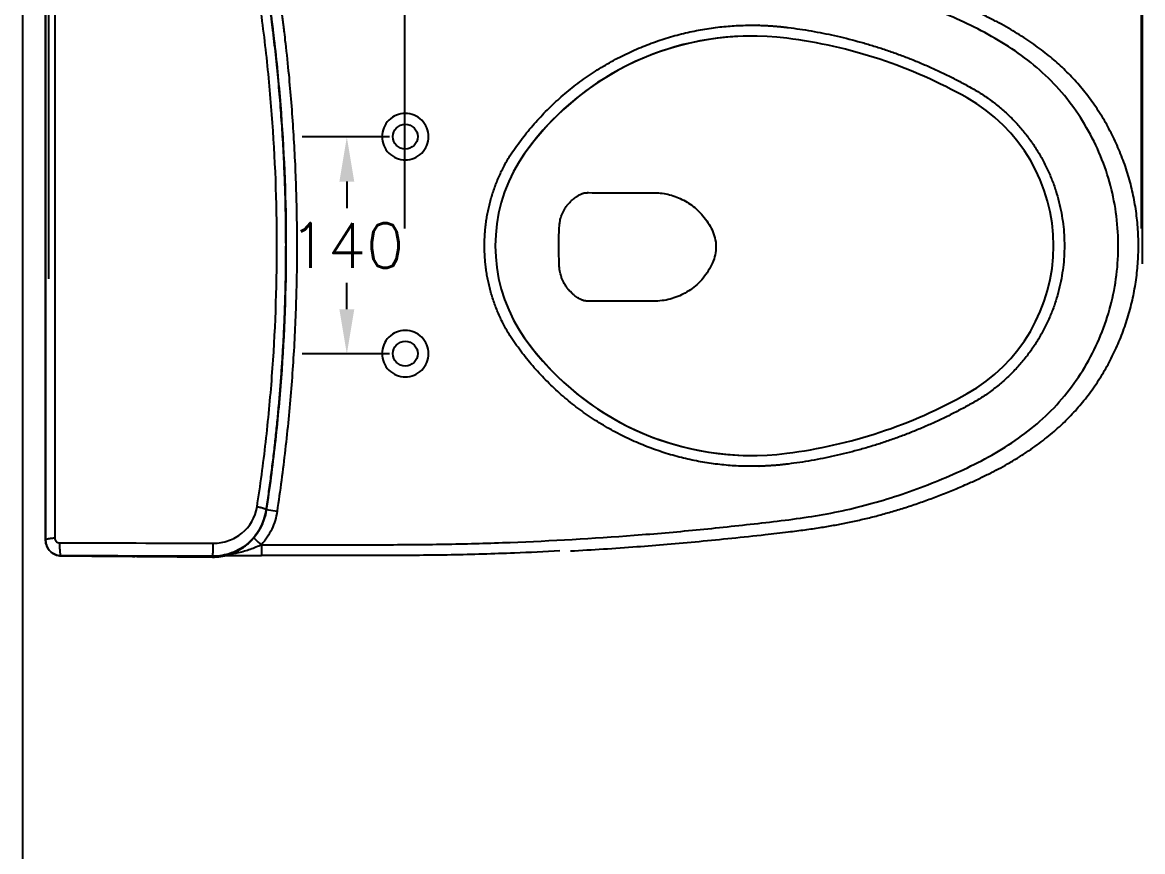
# Model space of a CAD drawing. Extents: x 60782 to 63207, y 58098 to 61529.
# Drawn here: x 61370 to 62092, y 59965 to 60500 of the extents above; entities that cross this region are included whole.
import ezdxf

# ---------------------------------------------------------------- set-up
doc = ezdxf.new("R2010")
doc.units = 0
doc.header["$MEASUREMENT"] = 0
doc.layers.get('Defpoints').update_dxf_attribs({"linetype": 'CONTINUOUS'})
for name, color, linetype in [('1', 7, 'CONTINUOUS'), ('11', 7, 'CONTINUOUS'), ('Dim', 4, 'CONTINUOUS')]:
    doc.layers.add(name, color=color, linetype=linetype)
doc.styles.get("Standard").update_dxf_attribs({"font": 'txt.shx', "bigfont": 'ghs.shx'})
doc.dimstyles.get("Standard").update_dxf_attribs({"dimtxt": 0.18, "dimasz": 0.18, "dimexe": 0.18, "dimexo": 0.0625, "dimgap": 0.09, "dimtad": 0, "dimtih": 1, "dimtoh": 1, "dimdec": 4, "dimzin": 0, "dimdsep": 46, "dimtxsty": 'Standard', "dimcen": 0.09, "dimadec": 0, "dimazin": 0, "dimtfac": 1, "dimtdec": 4, "dimtofl": 0, "dimtmove": 0, "dimatfit": 0, "dimfxl": 0, "dimtolj": 1, "dimtzin": 0, "dimarcsym": 0})

# ---------------------------------------------------------------- blocks, each defined once
blk = doc.blocks.new('*D13')
at = {"layer": 'Defpoints', "color": 0}
for p in [(61616.45, 60628.41), (61616.45, 60356.94), (62091.45, 60356.94)]:
    blk.add_point(p, dxfattribs=at)
at = {"layer": 'Dim', "color": 0, "lineweight": -2}
for p, q in [((61616.45, 60366.94), (61616.45, 60657.21)), ((62091.45, 60366.94), (62091.45, 60657.21)), ((61645.25, 60628.41), (61805.95, 60628.41)), ((62062.65, 60628.41), (61901.95, 60628.41))]:
    blk.add_line(p, q, dxfattribs=at)
at = {"layer": 'Dim', "color": 0}
for points in [[(61645.25, 60633.21), (61645.25, 60623.61), (61616.45, 60628.41)], [(62062.65, 60633.21), (62062.65, 60623.61), (62091.45, 60628.41)]]:
    blk.add_solid(points, dxfattribs=at)
at = {"layer": 'Dim', "color": 0, "insert": (61853.95, 60628.41), "char_height": 28.8, "attachment_point": 5}
blk.add_mtext('\\A1;475', dxfattribs=at)
blk = doc.blocks.new('*D14')
at = {"layer": 'Defpoints', "color": 0}
for p in [(61386.73, 60695.73), (62092.21, 60334.08), (61386.73, 60324.54)]:
    blk.add_point(p, dxfattribs=at)
at = {"layer": 'Dim', "color": 0, "lineweight": -2}
for p, q in [((61386.73, 60334.54), (61386.73, 60724.53)), ((62092.21, 60344.08), (62092.21, 60724.53)), ((61415.53, 60695.73), (61693.87, 60695.73)), ((62063.41, 60695.73), (61785.07, 60695.73))]:
    blk.add_line(p, q, dxfattribs=at)
at = {"layer": 'Dim', "color": 0}
for points in [[(61415.53, 60700.53), (61415.53, 60690.93), (61386.73, 60695.73)], [(62063.41, 60700.53), (62063.41, 60690.93), (62092.21, 60695.73)]]:
    blk.add_solid(points, dxfattribs=at)
at = {"layer": 'Dim', "color": 0, "insert": (61739.47, 60695.73), "char_height": 28.8, "attachment_point": 5}
blk.add_mtext('\\A1;705', dxfattribs=at)
blk = doc.blocks.new('*D15')
at = {"layer": 'Defpoints', "color": 0}
for p in [(61616.45, 60426), (61579, 60286), (61616.45, 60286)]:
    blk.add_point(p, dxfattribs=at)
at = {"layer": 'Dim', "color": 0, "lineweight": -2}
for p, q in [((61606.45, 60426), (61550.2, 60426)), ((61579, 60397.2), (61579, 60380)), ((61579, 60314.8), (61579, 60332)), ((61606.45, 60286), (61550.2, 60286))]:
    blk.add_line(p, q, dxfattribs=at)
at = {"layer": 'Dim', "color": 0}
for points in [[(61574.2, 60397.2), (61583.8, 60397.2), (61579, 60426)], [(61574.2, 60314.8), (61583.8, 60314.8), (61579, 60286)]]:
    blk.add_solid(points, dxfattribs=at)
at = {"layer": 'Dim', "color": 0, "insert": (61579, 60356), "char_height": 28.8, "attachment_point": 5}
blk.add_mtext('\\A1;140', dxfattribs=at)

msp = doc.modelspace()

# ---------------------------------------------------------------- linework, layer by layer
at = {"layer": '1', "color": 7}
for p, q in [((61531.21, 60495.97), (61531.2, 60495.97)), ((61531.49, 60493.64), (61531.48, 60493.64)), ((61531.59, 60492.84), (61531.58, 60492.84)), ((61531.71, 60491.84), (61531.7, 60491.84)), ((61531.83, 60490.84), (61531.82, 60490.84)), ((61531.97, 60489.57), (61531.97, 60489.56)), ((61531.98, 60489.56), (61531.98, 60489.57))]:
    msp.add_line(p, q, dxfattribs=at)
for points, knots in [([(61531.2, 60495.92), (61531.17, 60496.19), (61531.11, 60496.7), (61530.99, 60497.62), (61530.87, 60498.6), (61530.78, 60499.36), (61530.75, 60499.56), (61530.77, 60499.39), (61530.84, 60498.88), (61530.93, 60498.12), (61531.06, 60497.12), (61531.14, 60496.43), (61531.2, 60495.97)], [0, 0, 0, 0, 0.075045, 0.143748, 0.267627, 0.384258, 0.508951, 0.603943, 0.698726, 0.805001, 0.87096, 1, 1, 1, 1]), ([(61531.21, 60495.97), (61531.15, 60496.43), (61531.07, 60497.12), (61530.94, 60498.12), (61530.85, 60498.88), (61530.78, 60499.39), (61530.76, 60499.56), (61530.78, 60499.38), (61530.83, 60498.98), (61530.86, 60498.79)], [0, 0, 0, 0, 0.184226, 0.27839, 0.430112, 0.565426, 0.70104, 0.879057, 1, 1, 1, 1]), ([(61531.31, 60495.03), (61531.28, 60495.32), (61531.24, 60495.62), (61531.16, 60496.28), (61531.11, 60496.66), (61531.04, 60497.22), (61531.02, 60497.43), (61530.97, 60497.79), (61530.95, 60497.94), (61530.93, 60498.17), (61530.92, 60498.25), (61530.9, 60498.4), (61530.89, 60498.43), (61530.9, 60498.38), (61530.91, 60498.32), (61530.93, 60498.12), (61530.95, 60497.97), (61530.99, 60497.63), (61531.02, 60497.44), (61531.08, 60496.96), (61531.11, 60496.65), (61531.2, 60495.92), (61531.26, 60495.48), (61531.31, 60495.05), (61531.31, 60495.04), (61531.31, 60495.03)], [0, 0, 0, 0, 0.092439, 0.092439, 0.207915, 0.207915, 0.279515, 0.279515, 0.351618, 0.351618, 0.418746, 0.418746, 0.535408, 0.535408, 0.614733, 0.614733, 0.694924, 0.694924, 0.76519, 0.76519, 0.863588, 0.863588, 0.996303, 0.996303, 1, 1, 1, 1]), ([(61531.17, 60496.29), (61531.15, 60496.4), (61531.14, 60496.52), (61531.09, 60496.91), (61531.06, 60497.19), (61531, 60497.62), (61530.98, 60497.8), (61530.95, 60498.09), (61530.93, 60498.2), (61530.91, 60498.36), (61530.91, 60498.4), (61530.91, 60498.42), (61530.91, 60498.38), (61530.93, 60498.21), (61530.94, 60498.12), (61530.97, 60497.86), (61531, 60497.69), (61531.04, 60497.29), (61531.07, 60497.07), (61531.14, 60496.48), (61531.19, 60496.11), (61531.27, 60495.5), (61531.29, 60495.26), (61531.32, 60495.03)], [0, 0, 0, 0, 0.041654, 0.041654, 0.145649, 0.145649, 0.227773, 0.227773, 0.3099, 0.3099, 0.407954, 0.407954, 0.532543, 0.532543, 0.609789, 0.609789, 0.696347, 0.696347, 0.782008, 0.782008, 0.914646, 0.914646, 1, 1, 1, 1]), ([(61531.1, 60496.82), (61531.11, 60496.79), (61531.14, 60496.49), (61531.18, 60496.19), (61531.21, 60495.92)], [0, 0, 0, 0, 0.117741, 1, 1, 1, 1]), ([(61531.48, 60493.64), (61531.48, 60493.69), (61531.47, 60493.75), (61531.46, 60493.84), (61531.45, 60493.88), (61531.44, 60493.95), (61531.44, 60493.98), (61531.43, 60494.08), (61531.43, 60494.06), (61531.43, 60494.06), (61531.43, 60494.06), (61531.43, 60494.06), (61531.43, 60494.06), (61531.43, 60494.06), (61531.43, 60494.06), (61531.43, 60494.06), (61531.43, 60494.06), (61531.43, 60494.06), (61531.43, 60494.06), (61531.43, 60494.06), (61531.44, 60493.99), (61531.44, 60493.95), (61531.46, 60493.84), (61531.47, 60493.76), (61531.48, 60493.67), (61531.48, 60493.65), (61531.48, 60493.64)], [0, 0, 0, 0, 0.026971, 0.026971, 0.053954, 0.053954, 0.092703, 0.092703, 0.235039, 0.235039, 0.235039, 0.513758, 0.513758, 0.513758, 0.704224, 0.704224, 0.704224, 0.816752, 0.816752, 0.89528, 0.89528, 0.943444, 0.943444, 0.991619, 0.991619, 1, 1, 1, 1]), ([(61531.97, 60489.57), (61531.97, 60489.57), (61531.96, 60489.57), (61531.96, 60489.59), (61531.96, 60489.59), (61531.97, 60489.57), (61531.97, 60489.57), (61531.97, 60489.57)], [0, 0, 0, 0, 0.128327, 0.128327, 0.942506, 0.942506, 1, 1, 1, 1])]:
    msp.add_open_spline(points, degree=3, knots=knots, dxfattribs=at)
for points, weights in [([(61531.49, 60493.64), (61531.35, 60494.8), (61531.21, 60495.97)], [0.998219171101, 0.998638789982, 0.999059626014]), ([(61531.7, 60491.84), (61531.64, 60492.34), (61531.58, 60492.84)], [0.99731532787, 0.997494562899, 0.997674021389]), ([(61531.82, 60490.84), (61531.76, 60491.34), (61531.7, 60491.84)], [0.999535547734, 0.999352972403, 0.999170625414]), ([(61531.83, 60490.84), (61531.77, 60491.34), (61531.71, 60491.84)], [0.996310115622, 0.996131116638, 0.995952342096])]:
    msp.add_rational_spline(points, weights, degree=2, dxfattribs=at)
for points, weights, knots in [([(61531.7, 60491.84), (61531.66, 60492.12), (61531.63, 60492.41), (61531.6, 60492.62), (61531.58, 60492.84)], [0.999791568456, 0.99989574712, 1, 0.999918922149, 0.999837889185], [1.570237215, 1.570237215, 1.570237215, 1.5707963268, 1.5707963268, 1.5712311501, 1.5712311501, 1.5712311501]), ([(61531.71, 60491.84), (61531.68, 60492.07), (61531.65, 60492.31), (61531.62, 60492.57), (61531.59, 60492.84)], [0.999836216435, 0.999918085308, 1, 0.999904904141, 0.999809870034], [3.1411533423, 3.1411533423, 3.1411533423, 3.1415926536, 3.1415926536, 3.1421026559, 3.1421026559, 3.1421026559]), ([(61531.82, 60490.84), (61531.78, 60491.18), (61531.74, 60491.52), (61531.72, 60491.68), (61531.7, 60491.84)], [0.999749726104, 0.999874809542, 1, 0.999941582758, 0.999883188818], [1.5701249261, 1.5701249261, 1.5701249261, 1.5707963268, 1.5707963268, 1.5711096205, 1.5711096205, 1.5711096205])]:
    msp.add_rational_spline(points, weights, degree=2, knots=knots, dxfattribs=at)
at = {"layer": '11', "color": 7}
for p, q in [((61531.97, 60489.56), (61531.97, 60489.56)), ((61690.08, 60410.05), (61690.08, 60410.05)), ((61690.08, 60301.56), (61690.08, 60301.56)), ((61527.11, 60185.56), (61534.03, 60184.52)), ((61442.25, 60155.39), (61442.25, 60155.44)), ((61457.25, 60155.28), (61457.25, 60155.33)), ((61492.21, 60155.24), (61492.21, 60155.22))]:
    msp.add_line(p, q, dxfattribs=at)
for centre, radius, start, end in [((61840.24, 60311.48), 179.63, 82.78928, 146.71629), ((61840.24, 60311.48), 179.63, 90.00004, 146.71629), ((61822.88, 60174.24), 317.96, 60.5868, 82.78928), ((61925.24, 60355.8), 109.53, 0.00089, 60.5868), ((61778.53, 60355.81), 103.76, 148.47794, 211.52206), ((61778.53, 60355.81), 103.76, 148.47794, 211.52206), ((61925.24, 60355.81), 109.53, 299.4132, 359.99911), ((61840.24, 60400.13), 179.63, 213.28371, 277.21072), ((61840.24, 60400.13), 179.63, 213.28371, 269.99996), ((61822.88, 60537.37), 317.96, 277.21072, 299.4132)]:
    msp.add_arc(centre, radius, start, end, dxfattribs=at)
for points, knots in [([(61523.94, 60162.9), (61550.68, 60162.91), (61577.41, 60162.89), (61617.52, 60162.98), (61630.89, 60163.06), (61657.63, 60163.55), (61670.99, 60163.94), (61711.06, 60165.48), (61737.74, 60167.01), (61777.72, 60170.07), (61791.05, 60171.21), (61817.65, 60173.8), (61830.93, 60175.24), (61857.46, 60178.21), (61870.71, 60179.76), (61896.93, 60184.28), (61909.89, 60187.27), (61935.51, 60194.78), (61948.16, 60199.3), (61973.21, 60209.6), (61985.48, 60215.27), (62008.82, 60228.8), (62020, 60236.77), (62034.63, 60250.64), (62039.16, 60255.59), (62047.56, 60266.14), (62051.45, 60271.78), (62061.85, 60289.18), (62067.19, 60301.51), (62074.55, 60327.7), (62076.43, 60341.06), (62076.6, 60361.28), (62076.19, 60368.12), (62074.5, 60381.54), (62073.22, 60388.14), (62069.8, 60401.13), (62067.65, 60407.52), (62062.48, 60420.07), (62059.47, 60426.18), (62052.75, 60437.83), (62049.02, 60443.42), (62040.81, 60454.1), (62036.28, 60459.23), (62021.76, 60473.45), (62010.9, 60481.41), (61993.43, 60491.81), (61987.43, 60494.99), (61975.33, 60500.89), (61969.19, 60503.61), (61950.64, 60511.36), (61938.06, 60515.96), (61912.38, 60523.7), (61899.23, 60526.84), (61872.6, 60531.61), (61859.24, 60533.19), (61832.52, 60536.2), (61819.15, 60537.65), (61792.4, 60540.28), (61779.02, 60541.44), (61738.85, 60544.53), (61712.04, 60546.09), (61671.79, 60547.64), (61658.37, 60548.04), (61631.5, 60548.54), (61618.06, 60548.63), (61577.72, 60548.72), (61550.83, 60548.7), (61523.93, 60548.72)], [0, 0, 0, 0, 0.0625, 0.0625, 0.09375, 0.09375, 0.125, 0.125, 0.1875, 0.1875, 0.21875, 0.21875, 0.25, 0.25, 0.28125, 0.28125, 0.3125, 0.3125, 0.34375, 0.34375, 0.375, 0.375, 0.40625, 0.40625, 0.421875, 0.421875, 0.4375, 0.4375, 0.46875, 0.46875, 0.5, 0.5, 0.515625, 0.515625, 0.53125, 0.53125, 0.546875, 0.546875, 0.5625, 0.5625, 0.578125, 0.578125, 0.59375, 0.59375, 0.625, 0.625, 0.640625, 0.640625, 0.65625, 0.65625, 0.6875, 0.6875, 0.71875, 0.71875, 0.75, 0.75, 0.78125, 0.78125, 0.8125, 0.8125, 0.875, 0.875, 0.90625, 0.90625, 0.9375, 0.9375, 1, 1, 1, 1]), ([(61723.18, 60158.95), (61730.29, 60159.33), (61744.59, 60160.18), (61765.41, 60161.62), (61786, 60163.25), (61806.4, 60165.08), (61827.47, 60167.18), (61846.62, 60169.24), (61862.38, 60171), (61874.16, 60172.51), (61883.89, 60173.92), (61892.75, 60175.39), (61901.26, 60177.01), (61909.68, 60178.82), (61918.2, 60180.88), (61926.71, 60183.16), (61935.25, 60185.68), (61943.84, 60188.43), (61952.46, 60191.42), (61961.13, 60194.66), (61969.92, 60198.18), (61978.26, 60201.7), (61985.94, 60205.18), (61992.76, 60208.47), (61999.13, 60211.75), (62005.33, 60215.16), (62011.36, 60218.73), (62017.23, 60222.48), (62022.77, 60226.28), (62027.97, 60230.13), (62032.84, 60234.03), (62037.42, 60237.99), (62041.76, 60242.04), (62045.89, 60246.2), (62049.81, 60250.46), (62053.54, 60254.85), (62057.12, 60259.4), (62060.57, 60264.12), (62063.87, 60269.02), (62067.01, 60274.06), (62069.96, 60279.22), (62072.71, 60284.46), (62075.25, 60289.8), (62077.59, 60295.22), (62079.74, 60300.74), (62081.68, 60306.36), (62083.42, 60312.05), (62084.96, 60317.82), (62086.28, 60323.63), (62087.38, 60329.49), (62088.25, 60335.36), (62088.91, 60341.25), (62089.35, 60347.14), (62089.56, 60353.02), (62089.55, 60358.91), (62089.32, 60364.83), (62088.87, 60370.76), (62088.21, 60376.67), (62087.32, 60382.52), (62086.23, 60388.33), (62084.91, 60394.09), (62083.39, 60399.81), (62081.64, 60405.47), (62079.69, 60411.06), (62077.52, 60416.59), (62075.15, 60422.05), (62072.58, 60427.42), (62069.8, 60432.7), (62066.84, 60437.86), (62063.69, 60442.89), (62060.37, 60447.79), (62056.88, 60452.55), (62053.23, 60457.15), (62049.42, 60461.59), (62045.46, 60465.86), (62041.36, 60469.97), (62037.13, 60473.88), (62032.73, 60477.66), (62028.13, 60481.34), (62023.27, 60484.95), (62018.15, 60488.5), (62012.76, 60491.98), (62007.07, 60495.41), (62001.06, 60498.79), (61994.71, 60502.13), (61987.98, 60505.45), (61980.83, 60508.75), (61973.02, 60512.14), (61964.6, 60515.61), (61955.76, 60519.01), (61946.89, 60522.17), (61938.1, 60525.07), (61929.38, 60527.71), (61921.03, 60530.01), (61912.87, 60532.05), (61904.85, 60533.83), (61896.48, 60535.47), (61887.7, 60537), (61878.21, 60538.45), (61867.75, 60539.87), (61855.82, 60541.31), (61840.75, 60542.99), (61822.85, 60544.9), (61803.28, 60546.83), (61783.72, 60548.56), (61763.74, 60550.11), (61742.99, 60551.54), (61728.79, 60552.36), (61721.73, 60552.74)], [0, 0, 0, 0, 0.023063, 0.046376, 0.067599, 0.089959, 0.112721, 0.136173, 0.152337, 0.16409, 0.174606, 0.184203, 0.193168, 0.202663, 0.212075, 0.221581, 0.231191, 0.240916, 0.250769, 0.260762, 0.27089, 0.281409, 0.290081, 0.298217, 0.305926, 0.313291, 0.321116, 0.328619, 0.335852, 0.342865, 0.349559, 0.356066, 0.362469, 0.368787, 0.375037, 0.381229, 0.387436, 0.393768, 0.400155, 0.406573, 0.412995, 0.419395, 0.425751, 0.432121, 0.438518, 0.444935, 0.451368, 0.457808, 0.464247, 0.470679, 0.477095, 0.48349, 0.489858, 0.496204, 0.50255, 0.508946, 0.515372, 0.521802, 0.528201, 0.534546, 0.540946, 0.547331, 0.553715, 0.560107, 0.566518, 0.572937, 0.579382, 0.585819, 0.592242, 0.59865, 0.605038, 0.611405, 0.617747, 0.624063, 0.630352, 0.636612, 0.64284, 0.64903, 0.655392, 0.661918, 0.66863, 0.675554, 0.682714, 0.690142, 0.697874, 0.705952, 0.714432, 0.723378, 0.73355, 0.743904, 0.754061, 0.764043, 0.77387, 0.783561, 0.79209, 0.801138, 0.810142, 0.819718, 0.830002, 0.841243, 0.853887, 0.868931, 0.890334, 0.912195, 0.932623, 0.953949, 0.97709, 1, 1, 1, 1]), ([(61384.77, 60545.85), (61384.77, 60541.18), (61384.77, 60536.51), (61384.77, 60513.18), (61384.77, 60494.51), (61384.77, 60438.51), (61384.77, 60401.18), (61384.77, 60297.82), (61384.77, 60231.79), (61384.77, 60165.76)], [0, 0, 0, 0, 0.036834, 0.036834, 0.184171, 0.184171, 0.478845, 0.478845, 1, 1, 1, 1]), ([(61384.77, 60165.78), (61384.77, 60181.39), (61384.77, 60197.2), (61384.77, 60220.96), (61384.77, 60228.89), (61384.77, 60244.75), (61384.77, 60252.68), (61384.77, 60292.33), (61384.77, 60324.07), (61384.77, 60387.57), (61384.77, 60419.31), (61384.77, 60458.95), (61384.77, 60466.87), (61384.77, 60482.72), (61384.77, 60490.64), (61384.77, 60514.37), (61384.77, 60530.13), (61384.77, 60545.84)], [0, 0, 0, 0, 0.125, 0.125, 0.1875, 0.1875, 0.25, 0.25, 0.5, 0.5, 0.75, 0.75, 0.8125, 0.8125, 0.875, 0.875, 1, 1, 1, 1]), ([(61390.71, 60544.5), (61390.71, 60528.9), (61390.71, 60513.25), (61390.7, 60489.69), (61390.7, 60481.82), (61390.7, 60466.09), (61390.7, 60458.22), (61390.7, 60418.86), (61390.7, 60387.34), (61390.7, 60324.28), (61390.7, 60292.75), (61390.7, 60253.36), (61390.7, 60245.48), (61390.7, 60229.73), (61390.7, 60221.85), (61390.7, 60198.27), (61390.71, 60182.6), (61390.71, 60167.11)], [0, 0, 0, 0, 0.125, 0.125, 0.1875, 0.1875, 0.25, 0.25, 0.5, 0.5, 0.75, 0.75, 0.8125, 0.8125, 0.875, 0.875, 1, 1, 1, 1]), ([(61527.05, 60526.38), (61528.11, 60519.32), (61529.1, 60512.25), (61530.96, 60498.11), (61531.82, 60491.03), (61534.2, 60469.77), (61535.52, 60455.59), (61538.7, 60413.01), (61539.76, 60384.57), (61539.77, 60327.6), (61538.72, 60299.07), (61535.53, 60256.19), (61534.2, 60241.9), (61531.81, 60220.56), (61530.95, 60213.46), (61529.09, 60199.31), (61528.1, 60192.26), (61527.05, 60185.23)], [0, 0, 0, 0, 0.0625, 0.0625, 0.125, 0.125, 0.25, 0.25, 0.5, 0.5, 0.75, 0.75, 0.875, 0.875, 0.9375, 0.9375, 1, 1, 1, 1]), ([(61521.07, 60187.25), (61522.15, 60194.19), (61523.16, 60201.15), (61525.05, 60215.13), (61525.93, 60222.14), (61528.33, 60243.24), (61529.67, 60257.36), (61532.86, 60299.74), (61533.92, 60327.94), (61533.9, 60384.24), (61532.84, 60412.34), (61529.65, 60454.42), (61528.33, 60468.43), (61525.94, 60489.43), (61525.06, 60496.43), (61523.17, 60510.4), (61522.16, 60517.38), (61521.08, 60524.36)], [0, 0, 0, 0, 0.0625, 0.0625, 0.125, 0.125, 0.25, 0.25, 0.5, 0.5, 0.75, 0.75, 0.875, 0.875, 0.9375, 0.9375, 1, 1, 1, 1]), ([(61601.68, 60426.21), (61601.68, 60430.17), (61603.32, 60434.06), (61608.85, 60439.59), (61612.73, 60441.21), (61620.64, 60441.21), (61624.52, 60439.59), (61630.06, 60434.05), (61631.69, 60430.16), (61631.68, 60422.24), (61630.05, 60418.36), (61624.52, 60412.83), (61620.6, 60411.21), (61612.78, 60411.21), (61608.88, 60412.8), (61603.28, 60418.4), (61601.68, 60422.25), (61601.68, 60426.21)], [0, 0, 0, 0, 0.125, 0.125, 0.25, 0.25, 0.375, 0.375, 0.5, 0.5, 0.625, 0.625, 0.75, 0.75, 0.875, 0.875, 1, 1, 1, 1]), ([(61608.68, 60426.21), (61608.68, 60424.1), (61609.54, 60422.04), (61612.52, 60419.06), (61614.6, 60418.21), (61618.77, 60418.21), (61620.86, 60419.08), (61623.81, 60422.03), (61624.68, 60424.09), (61624.69, 60428.32), (61623.82, 60430.39), (61620.87, 60433.34), (61618.8, 60434.21), (61614.58, 60434.21), (61612.51, 60433.35), (61609.55, 60430.4), (61608.68, 60428.33), (61608.68, 60426.21)], [0, 0, 0, 0, 0.125, 0.125, 0.25, 0.25, 0.375, 0.375, 0.5, 0.5, 0.625, 0.625, 0.75, 0.75, 0.875, 0.875, 1, 1, 1, 1]), ([(61725.33, 60386.12), (61725.33, 60386.12), (61725.73, 60386.43), (61726.4, 60386.94), (61727.26, 60387.56), (61727.86, 60387.98), (61728.28, 60388.25), (61728.46, 60388.36), (61728.5, 60388.38), (61728.5, 60388.38), (61728.5, 60388.38), (61728.5, 60388.38), (61728.5, 60388.38), (61728.5, 60388.38), (61728.66, 60388.47), (61729.13, 60388.73), (61729.98, 60389.15), (61730.85, 60389.51), (61731.51, 60389.74), (61731.97, 60389.88), (61732.06, 60389.9), (61732, 60389.89), (61732.12, 60389.91), (61732.31, 60389.94), (61732.53, 60389.96), (61732.58, 60389.97)], [0, 0, 0, 0, 0.00105, 0.075252, 0.131784, 0.176179, 0.212986, 0.249342, 0.262833, 0.264262, 0.264741, 0.264749, 0.264751, 0.264751, 0.264751, 0.306755, 0.420784, 0.524297, 0.619726, 0.708562, 0.747639, 0.788425, 0.881366, 0.974709, 1, 1, 1, 1]), ([(61732.75, 60390.04), (61732.75, 60390.04), (61732.76, 60390.04), (61732.7, 60390.04), (61732.67, 60390.04), (61732.91, 60390.05), (61733.38, 60390.06), (61734.02, 60390.07), (61734.52, 60390.07), (61734.77, 60390.07)], [0, 0, 0, 0, 0.034684, 0.231717, 0.368326, 0.516598, 0.674164, 0.851079, 1, 1, 1, 1]), ([(61773.91, 60390.06), (61775.47, 60390.06), (61777.1, 60390.08), (61780.34, 60389.93), (61781.96, 60389.76), (61786.77, 60388.96), (61789.94, 60388.04), (61795.92, 60385.52), (61798.81, 60383.88), (61804.1, 60379.98), (61806.49, 60377.74), (61808.63, 60375.2)], [0, 0, 0, 0, 0.125, 0.125, 0.25, 0.25, 0.5, 0.5, 0.75, 0.75, 1, 1, 1, 1]), ([(61721.23, 60328.45), (61721.18, 60328.5), (61720.86, 60328.89), (61720.33, 60329.65), (61719.57, 60330.82), (61718.8, 60332.2), (61718.04, 60333.78), (61717.4, 60335.41), (61716.9, 60336.98), (61716.51, 60338.63), (61716.18, 60340.65), (61716.01, 60342.55), (61715.94, 60344.11), (61715.91, 60345.27), (61715.84, 60347.63), (61715.77, 60351.18), (61715.74, 60355.86), (61715.76, 60359.93), (61715.82, 60363.42), (61715.89, 60366.11), (61716.06, 60368.69), (61716.3, 60370.82), (61716.63, 60372.59), (61717.03, 60374.04), (61717.54, 60375.52), (61718.22, 60377.16), (61719.06, 60378.81), (61720, 60380.37), (61720.77, 60381.48), (61721.23, 60382.03), (61721.33, 60382.15)], [0, 0, 0, 0, 0.003836, 0.029257, 0.054287, 0.081522, 0.114956, 0.147522, 0.173678, 0.201145, 0.237427, 0.283083, 0.303154, 0.322305, 0.344407, 0.427454, 0.509368, 0.590508, 0.641094, 0.693229, 0.732755, 0.778423, 0.807285, 0.82862, 0.857192, 0.889651, 0.923079, 0.957062, 0.99072, 1, 1, 1, 1]), ([(61721.31, 60382.14), (61721.59, 60382.49), (61722.24, 60383.26), (61723.34, 60384.4), (61724.21, 60385.22), (61724.96, 60385.88), (61725.28, 60386.15), (61725.46, 60386.3)], [0, 0, 0, 0, 0.213231, 0.495514, 0.798829, 0.893178, 1, 1, 1, 1]), ([(61814.51, 60366.02), (61815.3, 60364.37), (61815.92, 60362.67), (61816.8, 60359.14), (61817.05, 60357.29), (61817.14, 60351.74), (61816.3, 60348.05), (61814.8, 60344.71)], [0, 0, 0, 0, 0.25, 0.25, 0.5, 0.5, 1, 1, 1, 1]), ([(61724.35, 60325.04), (61724.01, 60325.37), (61723.48, 60325.9), (61722.84, 60326.56), (61722.12, 60327.34), (61721.58, 60327.98), (61721.2, 60328.44)], [0, 0, 0, 0, 0.293395, 0.46539, 0.624709, 1, 1, 1, 1]), ([(61733.41, 60320.14), (61733.15, 60320.16), (61732.67, 60320.22), (61732.15, 60320.32), (61731.81, 60320.41), (61731.69, 60320.45), (61731.48, 60320.52), (61731.09, 60320.67), (61730.47, 60320.92), (61729.54, 60321.37), (61728.49, 60321.95), (61727.36, 60322.66), (61726.32, 60323.41), (61725.65, 60323.95), (61725, 60324.49), (61724.55, 60324.89), (61724.28, 60325.13), (61724.28, 60325.13)], [0, 0, 0, 0, 0.109956, 0.227604, 0.347871, 0.381243, 0.412196, 0.443843, 0.53062, 0.61712, 0.704415, 0.792019, 0.878824, 0.918754, 0.953389, 0.999479, 1, 1, 1, 1]), ([(61800.59, 60327.43), (61797.7, 60325.42), (61794.55, 60323.78), (61787.94, 60321.37), (61784.45, 60320.58), (61780.97, 60320.25)], [0, 0, 0, 0, 0.5, 0.5, 1, 1, 1, 1]), ([(61739.47, 60320.06), (61738.73, 60320.06), (61736.78, 60320.06), (61734.65, 60320.06), (61733.25, 60320.06), (61733.05, 60320.06)], [0, 0, 0, 0, 0.34181, 0.906567, 1, 1, 1, 1]), ([(61737.01, 60320), (61736.33, 60320), (61735.37, 60320.01), (61734.32, 60320.03), (61733.87, 60320.04), (61733.69, 60320.05), (61733.65, 60320.05), (61733.63, 60320.05), (61733.63, 60320.05), (61733.63, 60320.05), (61733.63, 60320.05), (61733.63, 60320.05), (61733.63, 60320.05), (61733.37, 60320.06), (61733.5, 60320.05), (61733.38, 60320.06), (61733.36, 60320.07)], [0, 0, 0, 0, 0.350219, 0.518313, 0.599415, 0.618222, 0.62563, 0.626083, 0.626262, 0.626306, 0.626317, 0.626321, 0.626322, 0.626322, 0.864884, 1, 1, 1, 1]), ([(61775.29, 60320.06), (61768.58, 60320.06), (61762.01, 60320.06), (61752.36, 60320.06), (61749.14, 60320.06), (61742.83, 60320.06), (61739.77, 60320.07), (61736.71, 60320.06)], [0, 0, 0, 0, 0.494382, 0.494382, 0.747191, 0.747191, 1, 1, 1, 1]), ([(61601.68, 60286.21), (61601.68, 60290.17), (61603.32, 60294.06), (61608.85, 60299.59), (61612.73, 60301.21), (61620.64, 60301.21), (61624.52, 60299.59), (61630.06, 60294.05), (61631.69, 60290.16), (61631.68, 60282.24), (61630.05, 60278.36), (61624.52, 60272.83), (61620.6, 60271.21), (61612.78, 60271.21), (61608.88, 60272.8), (61603.28, 60278.4), (61601.68, 60282.25), (61601.68, 60286.21)], [0, 0, 0, 0, 0.125, 0.125, 0.25, 0.25, 0.375, 0.375, 0.5, 0.5, 0.625, 0.625, 0.75, 0.75, 0.875, 0.875, 1, 1, 1, 1]), ([(61608.68, 60286.21), (61608.68, 60284.1), (61609.54, 60282.04), (61612.52, 60279.06), (61614.6, 60278.21), (61618.77, 60278.21), (61620.86, 60279.08), (61623.81, 60282.03), (61624.68, 60284.09), (61624.69, 60288.32), (61623.82, 60290.39), (61620.87, 60293.34), (61618.8, 60294.21), (61614.58, 60294.21), (61612.51, 60293.35), (61609.55, 60290.4), (61608.68, 60288.33), (61608.68, 60286.21)], [0, 0, 0, 0, 0.125, 0.125, 0.25, 0.25, 0.375, 0.375, 0.5, 0.5, 0.625, 0.625, 0.75, 0.75, 0.875, 0.875, 1, 1, 1, 1]), ([(61492.86, 60163.89), (61496.26, 60163.87), (61499.57, 60164.44), (61505.9, 60166.67), (61508.82, 60168.31), (61516.5, 60174.62), (61520.04, 60180.6), (61521.07, 60187.25)], [0, 0, 0, 0, 0.25, 0.25, 0.5, 0.5, 1, 1, 1, 1]), ([(61492.12, 60155.02), (61492.34, 60155.01), (61493.45, 60154.98), (61495.47, 60155.11), (61498.12, 60155.44), (61500.72, 60155.98), (61503.23, 60156.69), (61505.65, 60157.58), (61507.97, 60158.63), (61510.18, 60159.83), (61512.27, 60161.17), (61514.22, 60162.62), (61516.04, 60164.17), (61517.71, 60165.81), (61519.24, 60167.52), (61520.61, 60169.27), (61521.82, 60171.04), (61522.87, 60172.79), (61523.75, 60174.46), (61524.46, 60175.99), (61525.01, 60177.33), (61525.43, 60178.47), (61525.74, 60179.42), (61525.98, 60180.22), (61526.17, 60180.89), (61526.32, 60181.47), (61526.44, 60181.96), (61526.54, 60182.4), (61526.62, 60182.78), (61526.69, 60183.12), (61526.75, 60183.42), (61526.8, 60183.69), (61526.84, 60183.89), (61526.87, 60184.09), (61526.91, 60184.29), (61526.94, 60184.47), (61526.96, 60184.62), (61526.98, 60184.72), (61526.98, 60184.75)], [0, 0, 0, 0, 0.004883, 0.025389, 0.045647, 0.065661, 0.08543, 0.10495, 0.124216, 0.143217, 0.16194, 0.180366, 0.198473, 0.216227, 0.233584, 0.25048, 0.266815, 0.282418, 0.297003, 0.31017, 0.321615, 0.331428, 0.340041, 0.347999, 0.355842, 0.364036, 0.373023, 0.383403, 0.39588, 0.411361, 0.431088, 0.456844, 0.491288, 0.533084, 0.609574, 0.715349, 0.878402, 1, 1, 1, 1]), ([(61492.24, 60155.29), (61496.44, 60155.27), (61500.55, 60155.99), (61508.41, 60158.87), (61512.02, 60160.99), (61521.53, 60169.14), (61525.78, 60176.79), (61527.03, 60185.09)], [0, 0, 0, 0, 0.25, 0.25, 0.5, 0.5, 1, 1, 1, 1]), ([(61527.05, 60185.23), (61525.8, 60176.92), (61521.57, 60169.34), (61512.14, 60161.22), (61508.53, 60159.09), (61500.68, 60156.19), (61496.56, 60155.45), (61492.33, 60155.47)], [0, 0, 0, 0, 0.5, 0.5, 0.75, 0.75, 1, 1, 1, 1]), ([(61534.03, 60184.52), (61533.43, 60180.5), (61532.27, 60176.67), (61528.86, 60169.35), (61526.63, 60165.94), (61523.94, 60162.9)], [0, 0, 0, 0, 0.5, 0.5, 1, 1, 1, 1]), ([(61394.74, 60155.78), (61392.1, 60155.78), (61389.52, 60156.88), (61385.85, 60160.56), (61384.77, 60163.14), (61384.77, 60165.78)], [0, 0, 0, 0, 0.5, 0.5, 1, 1, 1, 1]), ([(61384.77, 60165.76), (61384.77, 60163.13), (61385.85, 60160.56), (61389.51, 60156.87), (61392.09, 60155.78), (61394.72, 60155.77)], [0, 0, 0, 0, 0.5, 0.5, 1, 1, 1, 1]), ([(61390.71, 60167.11), (61390.71, 60166.77), (61390.77, 60166.43), (61391, 60165.8), (61391.18, 60165.5), (61391.62, 60164.98), (61391.89, 60164.75), (61392.5, 60164.41), (61392.84, 60164.28), (61393.19, 60164.22), (61393.37, 60164.19), (61393.56, 60164.17), (61393.74, 60164.17)], [0, 0, 0, 0, 0.216536, 0.216536, 0.434301, 0.434301, 0.657745, 0.657745, 0.883236, 0.883236, 0.883236, 1, 1, 1, 1]), ([(61518.96, 60167.31), (61519.21, 60167.08), (61519.64, 60166.7), (61521.19, 60165.33), (61522.56, 60164.12), (61523.94, 60162.9)], [0, 0, 0, 0, 0.372875, 0.372875, 1, 1, 1, 1]), ([(61523.94, 60162.9), (61521.65, 60161.79), (61519.24, 60160.79), (61514.24, 60159.05), (61511.65, 60158.3), (61506.99, 60157.23), (61504.95, 60156.85), (61502.89, 60156.55)], [0, 0, 0, 0, 0.363207, 0.363207, 0.726414, 0.726414, 1, 1, 1, 1]), ([(61523.94, 60162.9), (61523.94, 60161.05), (61523.94, 60159.21), (61523.94, 60156.94), (61523.94, 60156.28), (61523.94, 60156.02)], [0, 0, 0, 0, 0.572333, 0.572333, 1, 1, 1, 1]), ([(61716.42, 60158.92), (61706.65, 60158.4), (61696.88, 60157.94), (61673.52, 60157.02), (61659.93, 60156.61), (61632.73, 60156.08), (61619.13, 60155.99), (61578.34, 60155.89), (61551.14, 60155.91), (61523.94, 60155.9)], [0, 0, 0, 0, 0.152453, 0.152453, 0.364339, 0.364339, 0.576226, 0.576226, 1, 1, 1, 1]), ([(61394.72, 60155.77), (61399.39, 60155.74), (61404.05, 60155.72), (61427.39, 60155.61), (61446.05, 60155.51), (61473.9, 60155.38), (61483.07, 60155.33), (61492.24, 60155.29)], [0, 0, 0, 0, 0.143553, 0.143553, 0.717767, 0.717767, 1, 1, 1, 1]), ([(61492.21, 60155.22), (61487.55, 60155.25), (61482.88, 60155.27), (61459.55, 60155.4), (61440.88, 60155.51), (61419.67, 60155.62), (61417.13, 60155.64), (61414.59, 60155.65)], [0, 0, 0, 0, 0.180353, 0.180353, 0.901765, 0.901765, 1, 1, 1, 1]), ([(61414.59, 60155.65), (61417.89, 60155.63), (61425.72, 60155.57), (61438.29, 60155.48), (61449.01, 60155.39), (61455.23, 60155.34), (61456.7, 60155.32)], [0, 0, 0, 0, 0.246421, 0.578368, 0.900674, 1, 1, 1, 1]), ([(61434.75, 60155.45), (61434.75, 60155.45), (61434.75, 60155.46), (61434.75, 60155.46), (61434.75, 60155.46), (61434.75, 60155.47)], [0, 0, 0, 0, 0.666613, 0.666613, 1, 1, 1, 1]), ([(61434.75, 60155.47), (61434.75, 60155.47), (61435.57, 60155.46), (61438.33, 60155.45), (61440.27, 60155.44), (61442.25, 60155.42)], [0, 0, 0, 0, 0.5, 0.5, 1, 1, 1, 1]), ([(61442.25, 60155.39), (61440.27, 60155.4), (61438.33, 60155.42), (61435.56, 60155.44), (61434.75, 60155.45), (61434.75, 60155.45)], [0, 0, 0, 0, 0.5, 0.5, 1, 1, 1, 1]), ([(61435.35, 60155.5), (61435.35, 60155.5), (61435.26, 60155.49), (61435.14, 60155.48), (61435.03, 60155.47), (61435.01, 60155.47)], [0, 0, 0, 0, 0.005396, 0.79834, 1, 1, 1, 1]), ([(61457.25, 60155.28), (61453.92, 60155.3), (61450.58, 60155.33), (61445.58, 60155.37), (61443.92, 60155.38), (61442.25, 60155.39)], [0, 0, 0, 0, 0.666649, 0.666649, 1, 1, 1, 1]), ([(61457.25, 60155.32), (61459.23, 60155.31), (61461.17, 60155.29), (61463.86, 60155.27), (61464.66, 60155.26), (61464.74, 60155.26)], [0, 0, 0, 0, 0.51405, 0.51405, 1, 1, 1, 1]), ([(61464.7, 60155.26), (61465.19, 60155.25), (61470.17, 60155.21), (61479.28, 60155.13), (61488.05, 60155.06), (61492.13, 60155.02)], [0, 0, 0, 0, 0.055799, 0.567896, 1, 1, 1, 1]), ([(61464.75, 60155.25), (61464.75, 60155.25), (61464.75, 60155.24), (61464.75, 60155.24), (61464.75, 60155.23), (61464.75, 60155.23)], [0, 0, 0, 0, 0.666569, 0.666569, 1, 1, 1, 1]), ([(61500.13, 60155.89), (61500.75, 60155.89), (61502.35, 60155.9), (61505.17, 60155.91), (61508.84, 60155.93), (61513.24, 60155.96), (61518.35, 60155.99), (61522, 60156.01), (61523.94, 60156.02)], [0, 0, 0, 0, 0.078064, 0.201316, 0.355526, 0.540402, 0.755467, 1, 1, 1, 1])]:
    msp.add_open_spline(points, degree=3, knots=knots, dxfattribs=at)
for points, weights in [([(61531.49, 60493.6), (61529.5, 60510.06), (61527.04, 60526.44)], [0.955449920389, 0.950718158161, 0.946206124454]), ([(61531.97, 60489.56), (61531.77, 60491.2), (61531.58, 60492.85)], [0.956623723605, 0.956144914146, 0.955668328979]), ([(61863.67, 60496.63), (61926.93, 60488.63), (61982.47, 60457.31)], [0.95354726518, 0.893538328069, 0.869542322231]), ([(61982.47, 60457.31), (62041.77, 60423.88), (62041.77, 60355.81)], [0.869542322231, 0.805165148257, 0.999993568676]), ([(61732.57, 60390.02), (61732.66, 60390.03), (61732.74, 60390.04)], [0.997740782843, 0.998833743659, 0.999934989272]), ([(62041.77, 60355.81), (62041.77, 60287.73), (61982.47, 60254.3)], [0.999994341294, 0.80516502059, 0.869542322243]), ([(61982.47, 60254.3), (61926.93, 60222.99), (61863.67, 60214.98)], [0.869542322243, 0.893538328091, 0.953547265214]), ([(61527.05, 60185.23), (61527.2, 60186.22), (61521.07, 60187.25)], [1, 0.730001402848, 0.957789970311]), ([(61390.71, 60167.11), (61384.77, 60166.94), (61384.77, 60165.78)], [0.945003447646, 0.737827375193, 0.999999561016]), ([(61464.04, 60155.29), (61464.39, 60155.23), (61464.75, 60155.23)], [0.945763626239, 0.968562277487, 0.996997813786])]:
    msp.add_rational_spline(points, weights, degree=2, dxfattribs=at)
for points, weights, knots in [([(61534.02, 60527.09), (61536.77, 60508.75), (61538.92, 60490.34), (61556.86, 60337.11), (61534.03, 60184.52)], [0.987114846363, 0.993409110337, 1, 0.947676457326, 0.914047462303], [1.5354492, 1.5354492, 1.5354492, 1.5707963, 1.5707963, 1.8514093, 1.8514093, 1.8514093]), ([(61684.17, 60413.81), (61739.44, 60498.11), (61840.24, 60498.11), (61852, 60498.11), (61863.67, 60496.63)], [0.862589604323, 0.817175885696, 1, 0.974564811107, 0.95354726518], [0.590304, 0.590304, 0.590304, 1.570796, 1.570796, 1.707206, 1.707206, 1.707206]), ([(61527.03, 60185.09), (61539.77, 60269.98), (61539.77, 60355.82), (61539.77, 60422.92), (61531.97, 60489.56)], [0.94617776335, 0.970020232822, 1, 0.97641240897, 0.95662398033], [1.4100138, 1.4100138, 1.4100138, 1.5707963, 1.5707963, 1.6972974, 1.6972974, 1.6972974]), ([(61684.17, 60297.81), (61667.77, 60324.49), (61667.77, 60355.81), (61667.77, 60387.12), (61684.17, 60413.81)], [0.865371219446, 0.895154844487, 1, 0.895154844468, 0.865371219436], [5.720897, 5.720897, 5.720897, 6.283185, 6.283185, 6.845473, 6.845473, 6.845473]), ([(61724.37, 60325.05), (61724.34, 60325.08), (61724.31, 60325.11), (61724.3, 60325.12), (61724.28, 60325.13)], [0.997477239808, 0.998733140318, 1, 0.999344491059, 0.998691916239], [6.2763911, 6.2763911, 6.2763911, 6.28318531, 6.28318531, 6.28670082, 6.28670082, 6.28670082]), ([(61863.67, 60214.98), (61852, 60213.51), (61840.24, 60213.51), (61739.44, 60213.51), (61684.17, 60297.81)], [0.953547265214, 0.974564811127, 1, 0.817175885677, 0.862589604332], [4.575979, 4.575979, 4.575979, 4.712389, 4.712389, 5.692881, 5.692881, 5.692881]), ([(61393.74, 60164.17), (61393.72, 60163.48), (61393.72, 60162.78), (61393.69, 60155.78), (61394.74, 60155.78)], [0.931142846647, 0.96014941662, 1, 0.707200363031, 0.999812896111], [1.357076, 1.357076, 1.357076, 1.570796, 1.570796, 3.141091, 3.141091, 3.141091]), ([(61492.33, 60155.47), (61492.84, 60155.51), (61492.87, 60162.46), (61492.87, 60163.18), (61492.86, 60163.89)], [0.997391405416, 0.708416939022, 1, 0.959178933659, 0.929736481436], [3.148619, 3.148619, 3.148619, 4.712389, 4.712389, 4.931314, 4.931314, 4.931314]), ([(61434.75, 60155.45), (61434.77, 60155.45), (61434.79, 60155.45), (61435.09, 60155.45), (61435.39, 60155.49)], [0.997001327861, 0.998492909149, 1, 0.975381063529, 0.954900782335], [4.7043064, 4.7043064, 4.7043064, 4.712389, 4.712389, 4.8444212, 4.8444212, 4.8444212]), ([(61434.75, 60155.47), (61434.77, 60155.47), (61434.79, 60155.47), (61435.05, 60155.47), (61435.32, 60155.49)], [0.997105460961, 0.998545507547, 1, 0.978478232407, 0.96011929994], [4.7045885, 4.7045885, 4.7045885, 4.712389, 4.712389, 4.827811, 4.827811, 4.827811])]:
    msp.add_rational_spline(points, weights, degree=2, knots=knots, dxfattribs=at)
for points, degree in [([(61734.02, 60390.07), (61734.31, 60390.07), (61734.61, 60390.07), (61734.93, 60390.07)], 3), ([(61734.93, 60390.07), (61746.87, 60390.05), (61760.21, 60390.06), (61773.91, 60390.06)], 3), ([(61808.63, 60375.2), (61811.01, 60372.37), (61812.95, 60369.29), (61814.51, 60366.02)], 3), ([(61814.8, 60344.71), (61813.23, 60341.24), (61811.25, 60337.95), (61808.76, 60334.96)], 3), ([(61808.76, 60334.96), (61806.37, 60332.07), (61803.61, 60329.54), (61800.59, 60327.43)], 3), ([(61736.71, 60320.06), (61736, 60320.05), (61735.33, 60320.05), (61734.71, 60320.04)], 3), ([(61737.03, 60320), (61737.02, 60320), (61737.01, 60320)], 2), ([(61775.75, 60320.06), (61775.6, 60320.06), (61775.44, 60320.06), (61775.29, 60320.06)], 3), ([(61780.97, 60320.25), (61779.22, 60320.09), (61777.46, 60320.06), (61775.75, 60320.06)], 3), ([(61527.05, 60185.23), (61527.04, 60185.18), (61527.03, 60185.14), (61527.03, 60185.09)], 3), ([(61384.77, 60165.76), (61384.77, 60165.77), (61384.77, 60165.77), (61384.77, 60165.78)], 3), ([(61393.74, 60164.17), (61426.64, 60164.09), (61459.68, 60164.02), (61492.86, 60163.89)], 3), ([(61514.12, 60162.78), (61507.94, 60157.89), (61500.16, 60155.18), (61492.21, 60155.22)], 3), ([(61394.74, 60155.78), (61394.73, 60155.77), (61394.73, 60155.77), (61394.72, 60155.77)], 3), ([(61492.33, 60155.47), (61459.66, 60155.59), (61427.13, 60155.67), (61394.74, 60155.78)], 3), ([(61456.7, 60155.32), (61456.89, 60155.32), (61457.07, 60155.32), (61457.25, 60155.32)], 3), ([(61492.12, 60155.02), (61492.13, 60155.06), (61492.17, 60155.12), (61492.21, 60155.22)], 3), ([(61492.12, 60155.01), (61492.12, 60155), (61492.12, 60155), (61492.12, 60155)], 3), ([(61492.24, 60155.29), (61492.27, 60155.34), (61492.3, 60155.4), (61492.33, 60155.47)], 3), ([(61523.94, 60156.02), (61523.94, 60155.93), (61523.94, 60155.89), (61523.94, 60155.9)], 3)]:
    msp.add_open_spline(points, degree=degree, dxfattribs=at)
at = {"layer": 'Dim', "color": 0}
msp.add_line((61369.77, 60818.61), (61369.77, 58896), dxfattribs=at)

# ---------------------------------------------------------------- dimensions: what is measured, and where the dimension line sits
for base, p1, p2, picture, middle in [((61386.73, 60695.73), (62092.21, 60334.08), (61386.73, 60324.54), '*D14', (61739.47, 60695.73)), ((61616.45, 60628.41), (62091.45, 60356.94), (61616.45, 60356.94), '*D13', (61853.95, 60628.41))]:
    dim = msp.add_linear_dim(base=base, p1=p1, p2=p2, dimstyle='Standard', override={"dimscale": 160, "dimgap": 0.06, "dimdec": 0, "dimatfit": 3}, dxfattribs=at)
    dim.commit()
    dim.dimension.update_dxf_attribs({"geometry": picture, "text_midpoint": middle})
dim = msp.add_linear_dim(base=(61579, 60286), p1=(61616.45, 60426), p2=(61616.45, 60286), angle=90, dimstyle='Standard', override={"dimscale": 160, "dimgap": 0.06, "dimdec": 0, "dimatfit": 3}, dxfattribs=at)
dim.commit()
dim.dimension.update_dxf_attribs({"geometry": '*D15', "text_midpoint": (61579, 60356)})

doc.saveas('drawing.dxf')
